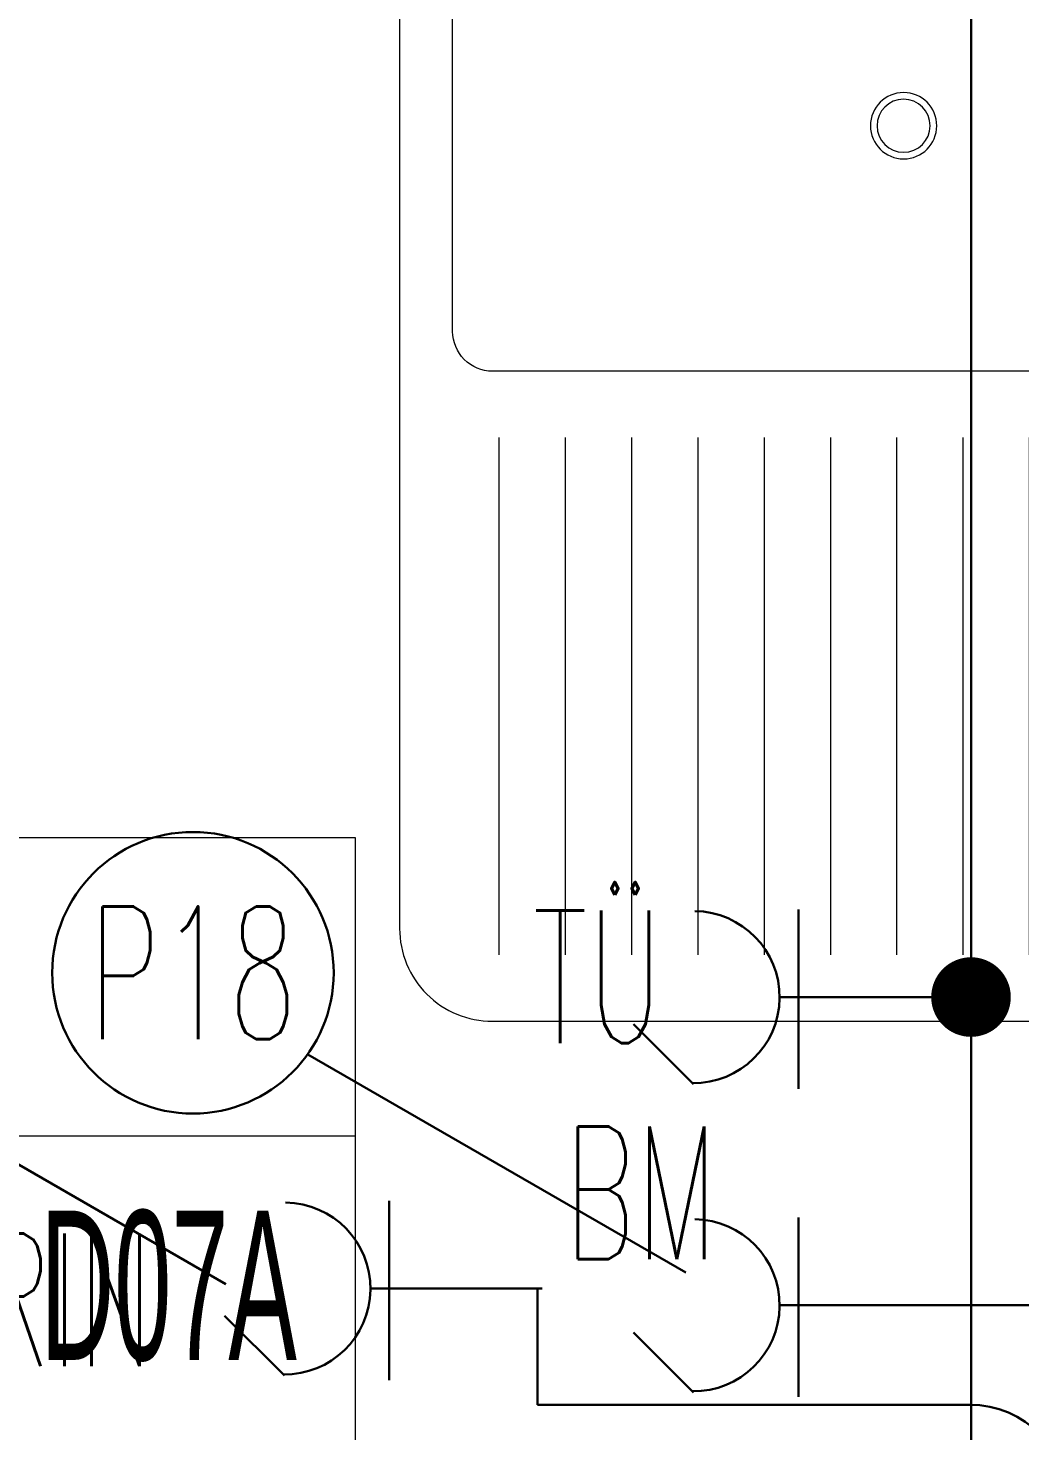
# Model space of a CAD drawing. Extents: x -1439 to 34962, y -872 to 8330.
# Drawn here: x 2949.6 to 3024.4, y 3276.5 to 3382.3 of the extents above; entities that cross this region are included whole.
import ezdxf
from ezdxf.enums import TextEntityAlignment as Align

# ---------------------------------------------------------------- set-up
doc = ezdxf.new("R2010")
doc.units = 0
doc.layers.get('0').update_dxf_attribs({"color": 9, "lineweight": 9})
for name, color, linetype, lineweight in [('05V', 9, 'Continuous', 9), ('21_MAHAL', 9, 'Continuous', 9), ('E-KABLO', 7, 'Continuous', 30), ('E-KAPAKLI PRİZ', 7, 'Continuous', 30), ('E-YAZI', 7, 'Continuous', 30)]:
    doc.layers.add(name, color=color, linetype=linetype, lineweight=lineweight)
doc.styles.add('Arial', font='arial.ttf', dxfattribs={"height": 2.5})
doc.styles.add('E-YAZI', font='txttw.shx')
doc.styles.add('MuuM_TEXT-STANDART', font='ARIALN.TTF')

# ---------------------------------------------------------------- blocks, each defined once
blk = doc.blocks.new('m-mu-evye01-p')
for points in [[(-45, 9.5), (-45, 50.5, -0.414214), (-38, 57.5), (38, 57.5, -0.414214), (45, 50.5), (45, 9.5, -0.414214), (38, 2.5), (-38, 2.5, -0.414214)], [(-4, 9.5), (-4, 50.5, 0.414214), (-7, 53.5), (-38, 53.5, 0.414214), (-41, 50.5), (-41, 9.5, 0.414214), (-38, 6.5), (-7, 6.5, 0.414214)]]:
    blk.add_lwpolyline(points, format="xyb", close=True)
for points in [[(40, 50), (1, 50)], [(40, 45), (1, 45)], [(40, 40), (1, 40)], [(40, 35), (1, 35)], [(40, 30), (1, 30)], [(40, 25), (1, 25)], [(40, 20), (1, 20)], [(40, 15), (1, 15)], [(40, 10), (1, 10)]]:
    blk.add_lwpolyline(points)
for radius in [2.5, 2]:
    blk.add_circle((-22.5, 19.5), radius)
blk.add_point((0, 0))
blk = doc.blocks.new('p-tez-vw')
at = {"layer": '05V', "linetype": 'Continuous', "xscale": -1, "rotation": 270}
blk.add_blockref('m-mu-evye01-p', (-1.94, -120.08), dxfattribs=at)
blk = doc.blocks.new('0_roomno2')
blk.add_lwpolyline([(19.375, -10.5), (0, -10.5), (0, 0), (19.375, 0)], close=True)
blk.add_lwpolyline([(0, -3), (19.375, -3)])
at = {"style": 'Arial'}
blk.add_attdef('ODANO', (0, 1.17), '', height=2, dxfattribs=at)
blk.add_attdef('MEKANADI', text='', height=2, dxfattribs=at).set_placement((0.35, -3), align=Align.BOTTOM_LEFT)
at = {"style": 'MuuM_TEXT-STANDART', "width": 0.6}
for tag, p in [('YER01', (10, -4.5)), ('TAVAN01', (13.75, -4.5)), ('DUVAR01', (17.5, -4.5)), ('YER02', (10, -6.75)), ('TAVAN02', (13.75, -6.75)), ('DUVAR02', (17.5, -6.75)), ('YER03', (10, -9)), ('TAVAN03', (13.75, -9)), ('DUVAR03', (17.5, -9))]:
    blk.add_attdef(tag, text='', height=1.5, dxfattribs=at).set_placement(p, align=Align.MIDDLE_CENTER)
for tag, p in [('M2', (0.35, -4.875)), ('TEMIZTAVANYUKSEKLIGI', (1.8, -8.608))]:
    blk.add_attdef(tag, text='', height=1.5, dxfattribs=at).set_placement(p, align=Align.MIDDLE_LEFT)
blk = doc.blocks.new('100_KAPAKLI PRİZ')
at = {"layer": 'E-KAPAKLI PRİZ', "color": 4}
for p, q in [((1.216, 3.6), (0.379, 4.438)), ((0, 2.4), (0, 0)), ((-1.223, 2.136), (1.279, 2.136))]:
    blk.add_line(p, q, dxfattribs=at)
blk.add_arc((0, 3.6), 1.2, 180.7551, 0.7551, dxfattribs=at)

msp = doc.modelspace()

# ---------------------------------------------------------------- linework, layer by layer
at = {"layer": 'E-KABLO', "color": 6, "ltscale": 40}
for p, q in [((3020.72, 3448.31), (3020.72, 3243.05)), ((3017.83, 3309.23), (3020.72, 3309.23)), ((2988.04, 3278.5), (2988.04, 3287.26)), ((3019.25, 3286), (3028.12, 3286)), ((3020.62, 3278.5), (2988.04, 3278.5))]:
    msp.add_line(p, q, dxfattribs=at)
at = {"layer": 'E-KABLO'}
for p, q in [((2970.71, 3304.91), (2999.22, 3288.46)), ((2936.02, 3304.04), (2964.53, 3287.59))]:
    msp.add_line(p, q, dxfattribs=at)
at = {"layer": 'E-KABLO', "color": 4, "linetype": 'Continuous', "const_width": 3}
msp.add_lwpolyline([(3020.72, 3307.73, -1), (3020.72, 3310.73, -1)], format="xyb", close=True, dxfattribs=at)
at = {"layer": 'E-KABLO', "color": 7, "linetype": 'Continuous'}
msp.add_circle((2962.06, 3311.06), 10.61, dxfattribs=at)
at = {"layer": 'E-KABLO', "color": 6, "ltscale": 40}
msp.add_arc((3020.62, 3271), 7.5, 0, 90, dxfattribs=at)

# ---------------------------------------------------------------- block references
at = {"layer": '05V', "rotation": 180}
msp.add_blockref('p-tez-vw', (3033.2, 3232.32), dxfattribs=at)
at = {"layer": '21_MAHAL'}
ref = msp.add_blockref('0_roomno2', (2828.97, 3321.26), dxfattribs=dict(at, xscale=7.5, yscale=7.5, zscale=7.5))
ref.add_attrib('DUVAR01', 'D07A', dxfattribs={"layer": '0', "height": 11.25, "style": 'MuuM_TEXT-STANDART', "width": 0.6}).set_placement((2960.22, 3287.51), align=Align.MIDDLE_CENTER)
at = {"layer": 'E-KABLO', "color": 6, "ltscale": 40, "xscale": -5.399999999999999, "yscale": 5.399999999999999, "zscale": 5.399999999999999, "rotation": 90}
msp.add_blockref('100_KAPAKLI PRİZ', (3019.25, 3309.23), dxfattribs=at)
at = {"layer": 'E-KAPAKLI PRİZ', "xscale": -5.399999999999999, "yscale": 5.399999999999999, "zscale": 5.399999999999999, "rotation": 90}
for p in [(2988.4, 3287.26), (3019.25, 3286)]:
    msp.add_blockref('100_KAPAKLI PRİZ', p, dxfattribs=at)

# ---------------------------------------------------------------- texts
at = {"layer": 'E-KABLO', "color": 3, "linetype": 'Continuous', "style": 'E-YAZI', "width": 0.6}
msp.add_text('P18', height=10, dxfattribs=at).set_placement((2962.06, 3311.06), align=Align.MIDDLE_CENTER)
at = {"layer": 'E-YAZI', "color": 3, "style": 'E-YAZI', "width": 0.6}
for s, p in [('TÜ', (2987.69, 3305.75)), ('BM', (2990.05, 3289.48)), ('FIRIN', (2939.25, 3281.42))]:
    msp.add_text(s, height=10, dxfattribs=at).set_placement(p)

doc.saveas('drawing.dxf')
